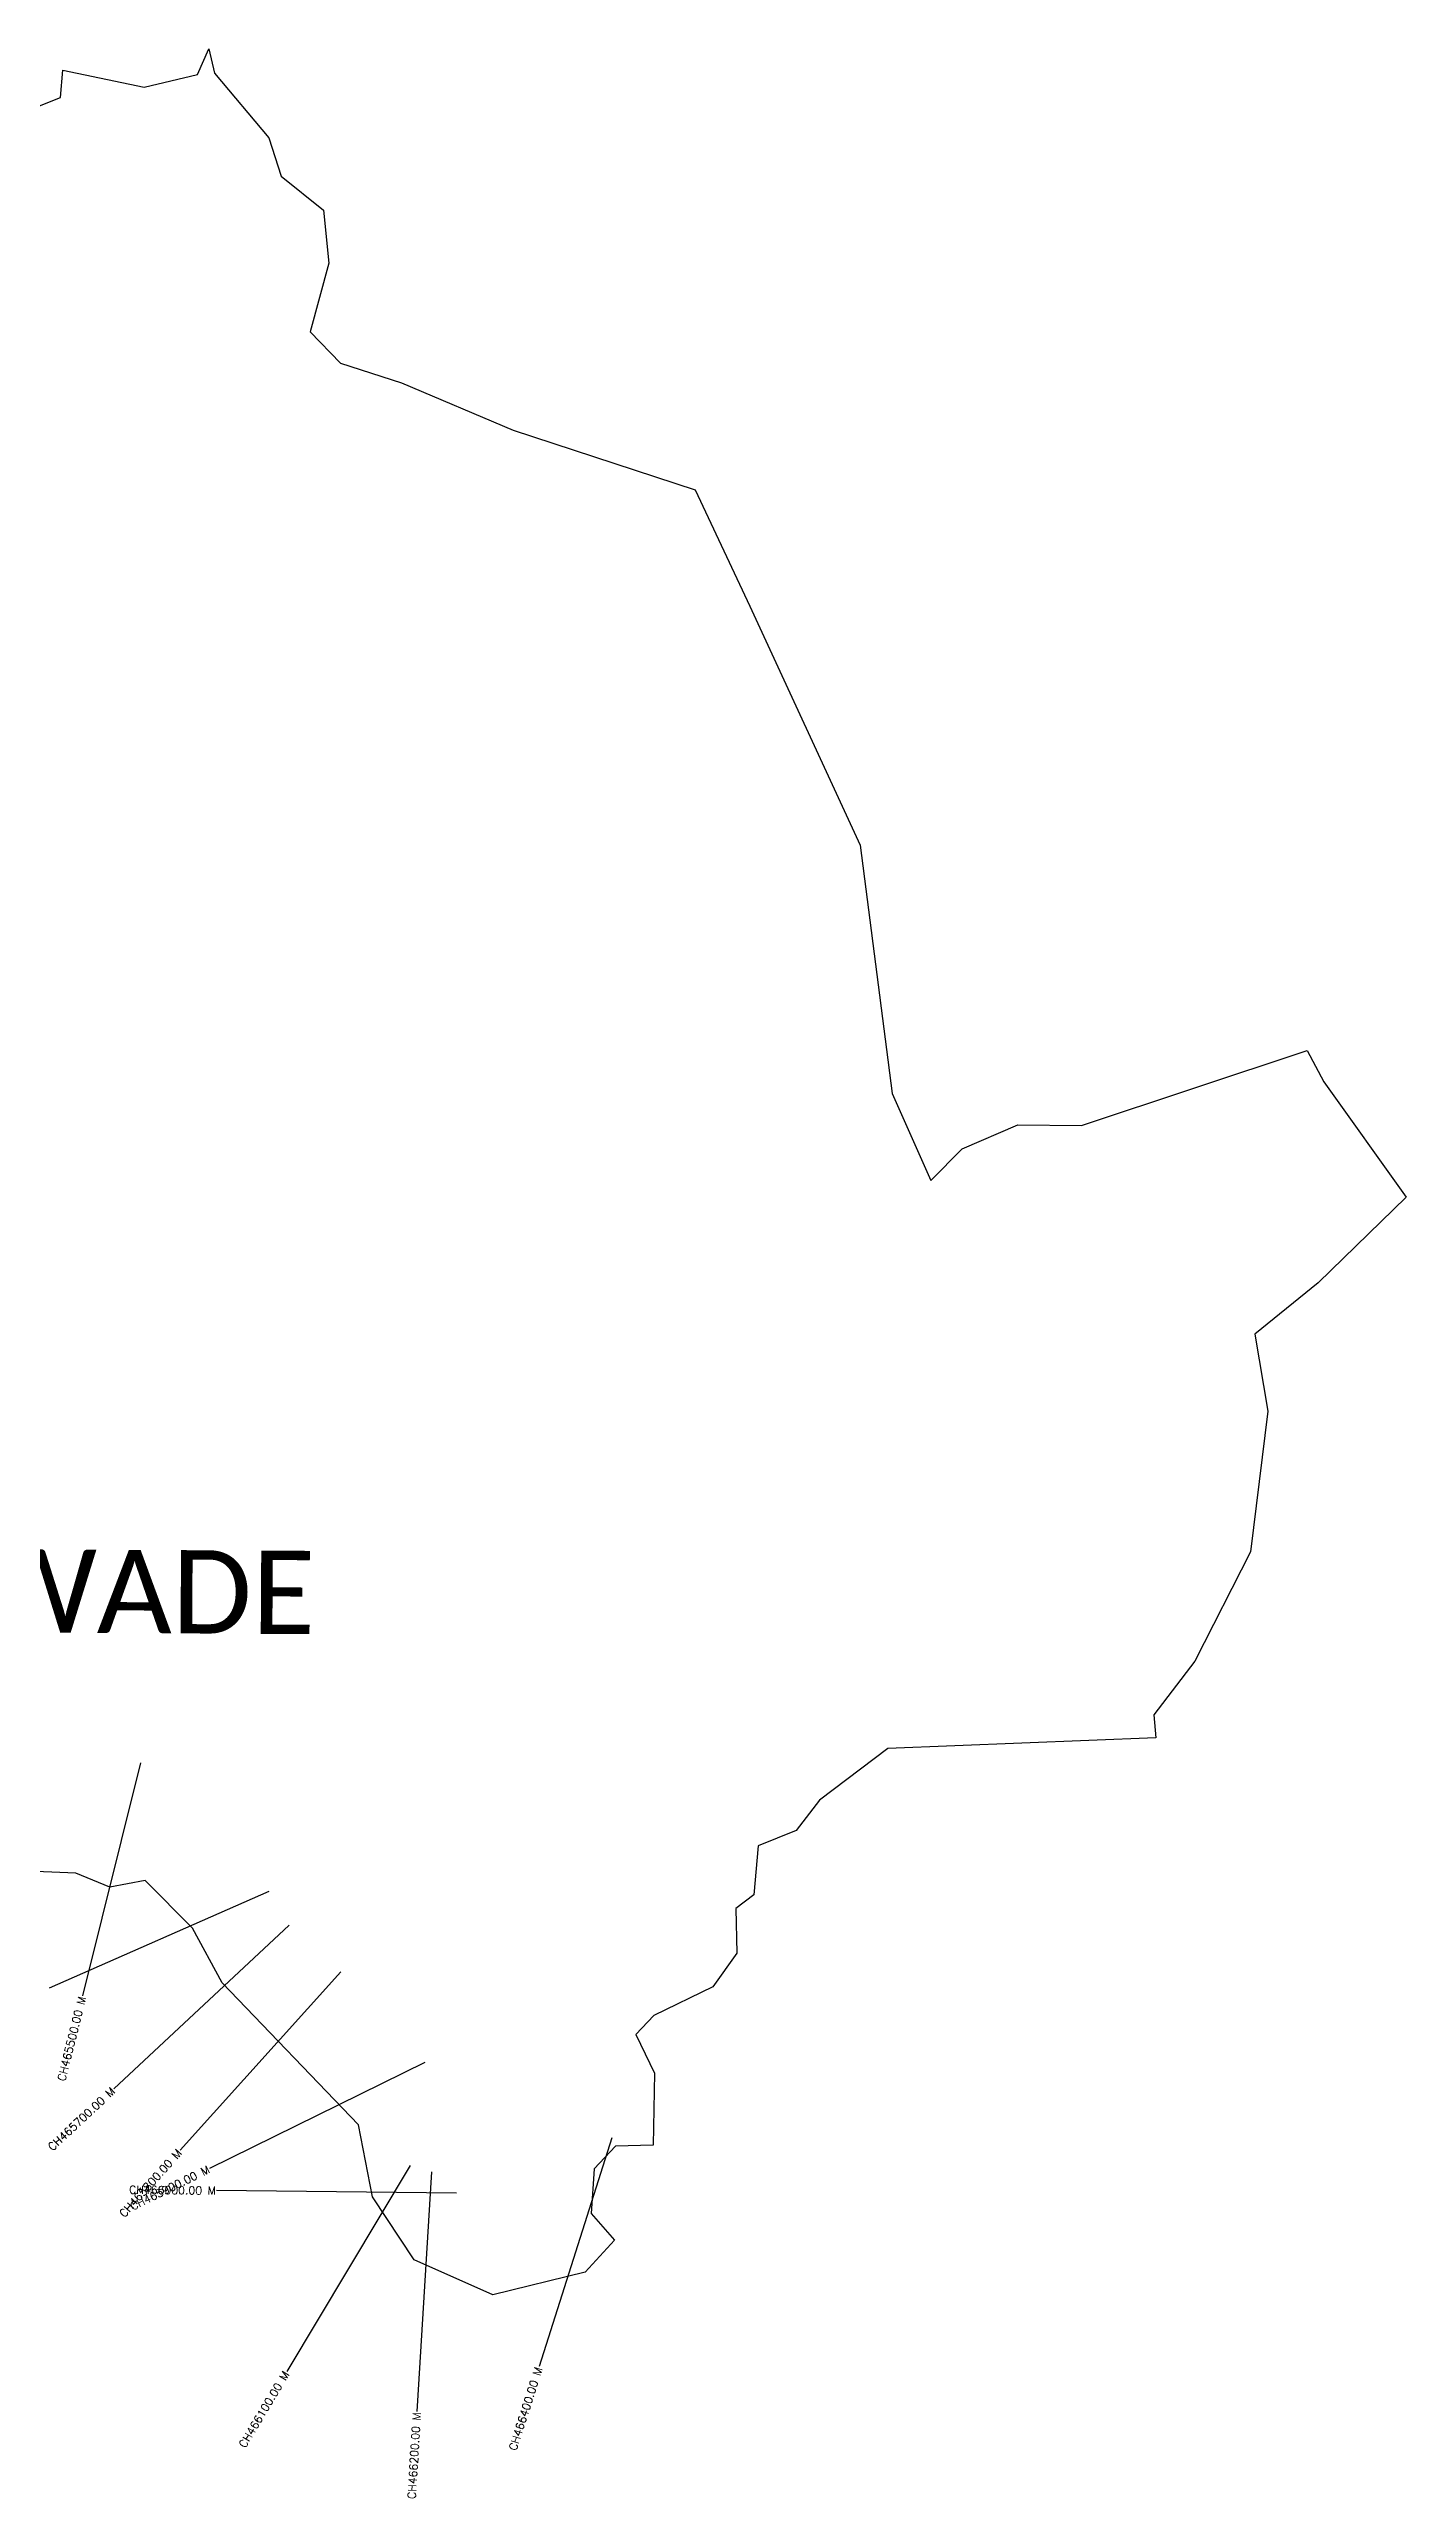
# Model space of a CAD drawing. Header units: metres. Extents: x 308535 to 311803, y 1909983 to 1913095.
# Drawn here: x 310106 to 311803, y 1910034 to 1913095 of the extents above; entities that cross this region are included whole.
import ezdxf
from ezdxf.enums import TextEntityAlignment as Align

# ---------------------------------------------------------------- set-up
doc = ezdxf.new("R2010")
doc.units = ezdxf.units.M
for name, color, linetype in [('CS', 134, 'Continuous'), ('CSMark', 6, 'Continuous'), ('village', 3, 'Continuous'), ('VILLAGE NAME', 250, 'Continuous')]:
    doc.layers.add(name, color=color, linetype=linetype)
doc.styles.get("Standard").update_dxf_attribs({"font": 'simplex.shx'})

msp = doc.modelspace()

# ---------------------------------------------------------------- linework, layer by layer
at = {"color": 6, "flags": 128}
msp.add_lwpolyline([(310225.5, 1913047), (310292.2, 1913062.7)], dxfattribs=at)
at = {"layer": 'CS'}
for p, q in [((310221, 1910952.9), (310148.3, 1910661.9)), ((310381.3, 1910792.4), (310106.8, 1910671.4)), ((310406.8, 1910750.3), (310187.4, 1910545.7)), ((310471.1, 1910691.8), (310270.3, 1910468.9)), ((310576.3, 1910578.6), (310307.1, 1910446.3)), ((310810.1, 1910484.4), (310719, 1910198.6)), ((310557.8, 1910449.8), (310403.6, 1910192.5)), ((310616, 1910415.2), (310316, 1910418.5)), ((310584.7, 1910441.8), (310566.3, 1910142.4))]:
    msp.add_line(p, q, dxfattribs=at)
at = {"layer": 'village', "color": 6}
for points in [[(310292.2, 1913062.7, 0), (310306.2, 1913094.8, 0), (310313.3, 1913064.5, 0), (310381.4, 1912983.7, 0), (310396.5, 1912936, 0), (310449.6, 1912893.4, 0), (310456.4, 1912827.2, 0), (310433.1, 1912741.5, 0), (310470.9, 1912702.2, 0), (310547.2, 1912677.7, 0), (310686.8, 1912618.4, 0), (310914, 1912543.9, 0), (310982.4, 1912398.6, 0), (311120.2, 1912099.7, 0), (311160.5, 1911789.5, 0), (311208.7, 1911680.8, 0), (311247.8, 1911720.5, 0), (311317.5, 1911750.5, 0), (311397.1, 1911749.7, 0), (311679.1, 1911843.4, 0), (311699.8, 1911804.3, 0), (311802.7, 1911660, 0)], [(309940.7, 1912963.1, 0), (310121, 1913034.3, 0), (310123.8, 1913068.3, 0), (310225.5, 1913047, 0)], [(311802.7, 1911660, 0), (311692.7, 1911553.1, 0), (311613.5, 1911488.8, 0), (311629.8, 1911392.6, 0), (311608.3, 1911216.9, 0), (311538.8, 1911080, 0), (311487.5, 1911013.2, 0), (311489.9, 1910984.5, 0), (311154.9, 1910971.1, 0), (311069.4, 1910906.6, 0), (311040.4, 1910868.7, 0), (310992.9, 1910849.2, 0), (310987.4, 1910788.2, 0), (310964.9, 1910771, 0), (310966.3, 1910715.4, 0), (310936.1, 1910673.2, 0), (310862.3, 1910637.4, 0), (310840.1, 1910613.7, 0), (310863.4, 1910565.4, 0), (310861.8, 1910475.1, 0), (310814.4, 1910474.2, 0), (310787.9, 1910445.7, 0), (310784.2, 1910389.9, 0), (310813.1, 1910356.5, 0), (310776.7, 1910316.7, 0), (310661.4, 1910288.1, 0), (310563, 1910332, 0), (310511, 1910410.7, 0), (310493.2, 1910500.8, 0), (310322.9, 1910678.3, 0), (310285.9, 1910746.4, 0), (310226.5, 1910806, 0), (310182.3, 1910797.8, 0), (310140.1, 1910815, 0), (310069.5, 1910818.2, 0)]]:
    msp.add_polyline3d(points, dxfattribs=at)

# ---------------------------------------------------------------- texts
at = {"layer": 'CSMark'}
for s, rotation, p in [('CH465500.00 M', 75.9703, (310148, 1910660.9)), ('CH465700.00 M', 43.0016, (310186.7, 1910545)), ('CH465800.00 M', 47.9877, (310269.6, 1910468.1)), ('CH465900.00 M', 26.1842, (310306.2, 1910445.8)), ('CH466000.00 M', 359.3665, (310315, 1910418.5)), ('CH466100.00 M', 59.0605, (310403.1, 1910191.6)), ('CH466400.00 M', 72.3094, (310718.7, 1910197.6)), ('CH466200.00 M', 86.4929, (310566.2, 1910141.4))]:
    msp.add_text(s, height=10, rotation=rotation, dxfattribs=at).set_placement(p, align=Align.MIDDLE_RIGHT)
at = {"layer": 'VILLAGE NAME', "insert": (309578.6, 1911222.8), "char_height": 104.042, "attachment_point": 1, "rotation": 359.6762}
msp.add_mtext_dynamic_manual_height_columns('{\\fCalibri|b0|i0|c0|p34;NANDIWADE}', width=1259.386, gutter_width=520.2, heights=[0], dxfattribs=at)

doc.saveas('drawing.dxf')
